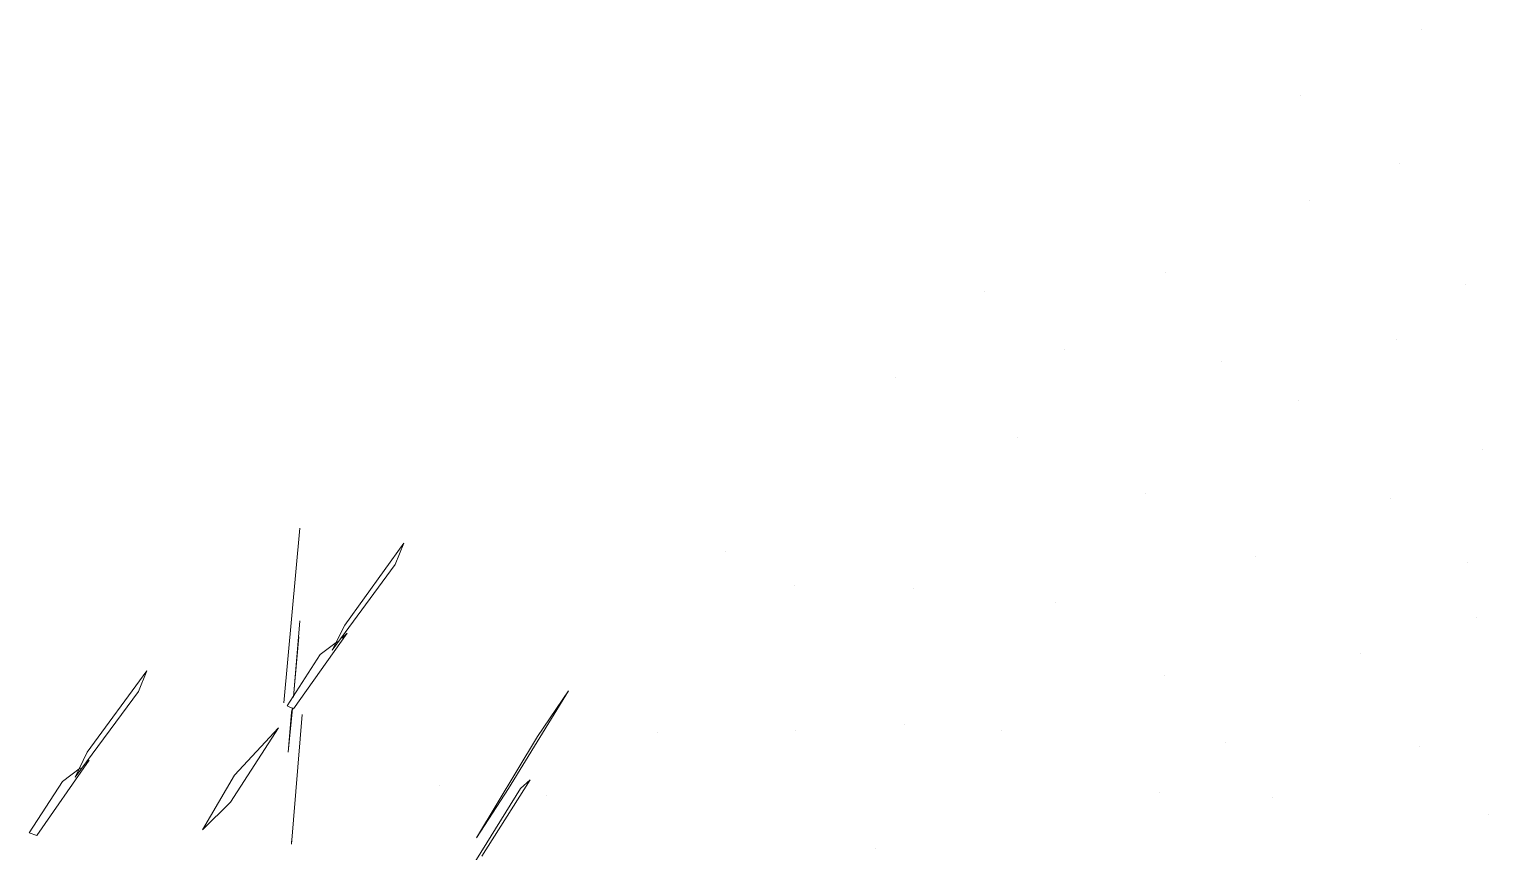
# Model space of a CAD drawing. Header units: metres. Extents: x 42 to 199, y -121 to 268.
# Drawn here: x 98.384 to 98.954, y -50.442 to -50.12 of the extents above; entities that cross this region are included whole.
import ezdxf

# ---------------------------------------------------------------- set-up
doc = ezdxf.new("R2010")
doc.units = ezdxf.units.M
doc.header["$LTSCALE"] = 0.3
doc.layers.get('0').update_dxf_attribs({"color": 8})
doc.layers.add('A-LANDSCAPE', color=8, linetype='Continuous', lineweight=5)
doc.layers.add('DA HOUSE ARCH LAYOUT', color=8, linetype='Continuous', lineweight=9)

# ---------------------------------------------------------------- blocks, each defined once
blk = doc.blocks.new('MUSTER_0')
at = {"color": 8, "linetype": 'Continuous', "transparency": 33554585}
for p, q in [((4.51581, -3.88328), (4.51581, -3.88328)), ((4.40331, -3.93028), (4.40331, -3.93028)), ((4.49031, -3.93728), (4.49031, -3.93728)), ((4.37281, -3.94678), (4.37281, -3.94678)), ((4.30331, -3.96078), (4.30331, -3.96078)), ((4.44731, -3.99078), (4.44731, -3.99078)), ((4.21031, -4.00378), (4.21031, -4.00378)), ((4.35081, -4.00428), (4.35081, -4.00428)), ((4.54931, -4.01328), (4.54931, -4.01328)), ((4.25631, -4.03278), (4.25631, -4.03278)), ((4.52681, -4.05228), (4.52681, -4.05228)), ((4.15281, -4.06678), (4.15281, -4.06678)), ((4.41181, -4.07178), (4.41181, -4.07178)), ((4.06931, -4.08078), (4.06931, -4.08078)), ((4.31181, -4.07828), (4.31181, -4.07828)), ((4.56931, -4.08078), (4.56931, -4.08078)), ((4.49981, -4.10128), (4.49981, -4.10128)), ((4.19231, -4.11228), (4.19231, -4.11228)), ((4.30431, -4.13128), (4.30431, -4.13128)), ((4.13281, -4.13828), (4.13281, -4.13828)), ((4.39731, -4.14928), (4.39731, -4.14928)), ((4.26381, -4.18178), (4.26381, -4.18178)), ((4.47881, -4.17978), (4.47881, -4.17978)), ((4.56481, -4.18578), (4.56481, -4.18578)), ((4.32881, -4.22528), (4.32881, -4.22528)), ((4.39031, -4.23528), (4.39031, -4.23528)), ((4.65981, -4.23578), (4.65981, -4.23578)), ((4.58131, -4.24378), (4.58131, -4.24378)), ((4.49931, -4.26578), (4.49931, -4.26578)), ((4.31131, -4.28378), (4.31131, -4.28378)), ((4.60681, -4.30628), (4.60681, -4.30628)), ((4.37931, -4.31878), (4.37931, -4.31878)), ((4.52181, -4.33578), (4.52181, -4.33578)), ((4.51581, -4.38328), (4.51581, -4.38328)), ((4.63531, -4.38678), (4.63531, -4.38678)), ((4.69481, -4.43878), (4.69481, -4.43878)), ((4.71031, -4.50378), (4.71031, -4.50378))]:
    blk.add_line(p, q, dxfattribs=at)
blk = doc.blocks.new('02PTRX29')
at = {"color": 8, "linetype": 'Continuous', "transparency": 33554572}
for p, q in [((-0.2539, 0.38774), (-0.25105, 0.35675)), ((-0.27231, 0.38509), (-0.26187, 0.37054)), ((-0.27079, 0.38129), (-0.27231, 0.38509)), ((-0.25959, 0.36611), (-0.27079, 0.38129)), ((-0.26187, 0.37054), (-0.25959, 0.36611)), ((-0.25276, 0.35776), (-0.2539, 0.3713)), ((-0.2613, 0.36826), (-0.26225, 0.36915)), ((-0.26225, 0.36915), (-0.25276, 0.35574)), ((-0.2575, 0.36535), (-0.26054, 0.36763)), ((-0.25371, 0.36851), (-0.25276, 0.35789)), ((-0.25162, 0.35624), (-0.2575, 0.36535)), ((-0.22676, 0.36244), (-0.21614, 0.34802)), ((-0.22525, 0.35877), (-0.22676, 0.36244)), ((-0.2909, 0.34157), (-0.30153, 0.3589)), ((-0.30153, 0.3589), (-0.29603, 0.3508)), ((-0.21405, 0.34359), (-0.22525, 0.35877)), ((-0.25238, 0.3317), (-0.25428, 0.35472)), ((-0.25276, 0.35574), (-0.25162, 0.35624)), ((-0.25257, 0.35586), (-0.25238, 0.3551)), ((-0.25181, 0.34802), (-0.25257, 0.35574)), ((-0.25238, 0.3551), (-0.25181, 0.34802)), ((-0.24232, 0.34397), (-0.2501, 0.35232)), ((-0.24156, 0.33916), (-0.2501, 0.35232)), ((-0.29603, 0.3508), (-0.28521, 0.33284)), ((-0.21405, 0.34359), (-0.21614, 0.34802)), ((-0.21652, 0.34663), (-0.20722, 0.33322)), ((-0.21614, 0.34612), (-0.21652, 0.34663)), ((-0.21177, 0.34283), (-0.215, 0.34524)), ((-0.29299, 0.34157), (-0.2947, 0.34309)), ((-0.2947, 0.34309), (-0.28616, 0.32955)), ((-0.23663, 0.33423), (-0.24232, 0.34397)), ((-0.20589, 0.33372), (-0.21177, 0.34283)), ((-0.28217, 0.32411), (-0.29299, 0.34157)), ((-0.28521, 0.33284), (-0.2909, 0.34157)), ((-0.24156, 0.33916), (-0.23663, 0.33423)), ((-0.25238, 0.33221), (-0.25238, 0.3317)), ((-0.20722, 0.33322), (-0.20589, 0.33372))]:
    blk.add_line(p, q, dxfattribs=at)
blk = doc.blocks.new('DA HOUSE ARCH LAYOUT')
at = {"layer": 'A-LANDSCAPE', "color": 8, "lineweight": 35, "transparency": 33554457}
for name, p, xscale, yscale, zscale, rotation in [('MUSTER_0', (5.05033, 12.09684), 0.6306893141900022, 0.6306893141900022, 0.6306893141900022, 251.0061319040827), ('02PTRX29', (0.78382, 9.45848), -2.203045860934945, 2.203045860934944, 2.203045860934944, 359.9999999999996)]:
    blk.add_blockref(name, p, dxfattribs=dict(at, xscale=xscale, yscale=yscale, zscale=zscale, rotation=rotation))

msp = doc.modelspace()

# ---------------------------------------------------------------- block references
at = {"layer": 'DA HOUSE ARCH LAYOUT'}
msp.add_blockref('DA HOUSE ARCH LAYOUT', (97.14618, -60.62802), dxfattribs=at)

doc.saveas('drawing.dxf')
